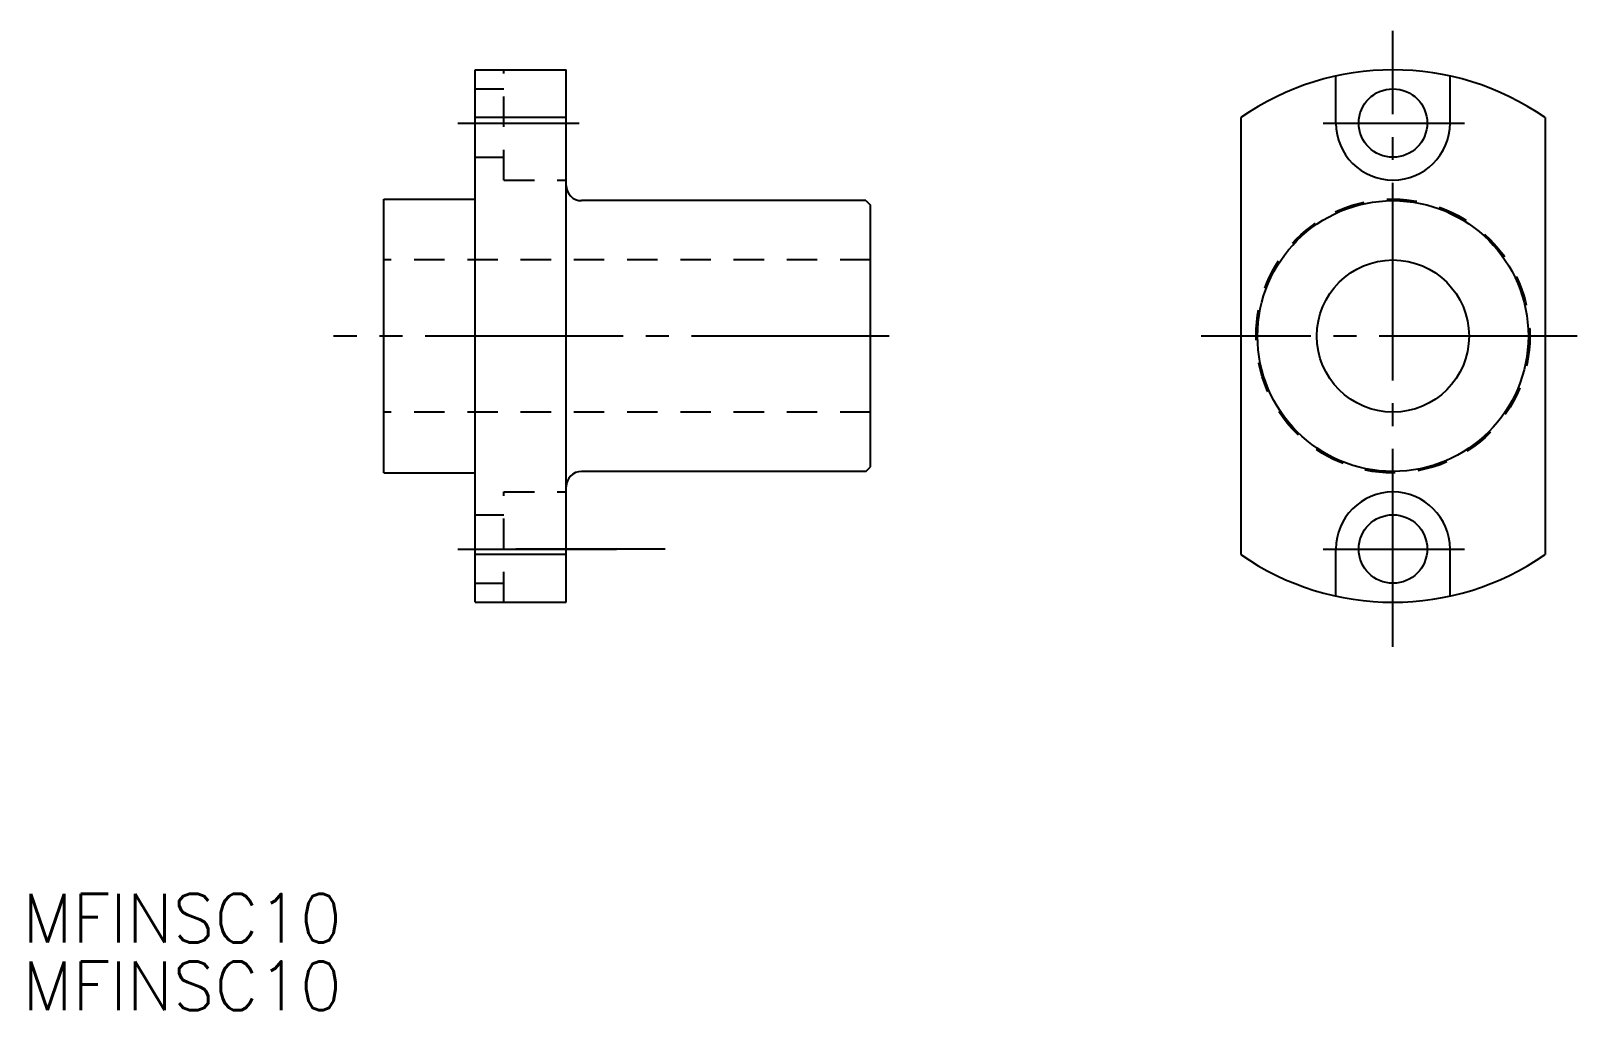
# Model space of a CAD drawing. Extents: x 103 to 205, y 139 to 203.
import ezdxf

# ---------------------------------------------------------------- set-up
doc = ezdxf.new("R2010")
doc.units = 0
doc.linetypes.add('CENTER', pattern=[17.5, 13, -1.5, 1.5, -1.5])
doc.linetypes.add('DASHED', pattern=[3.5, 2, -1.5])
doc.layers.get('0').update_dxf_attribs({"linetype": 'CONTINUOUS'})
doc.layers.add('CENTER', color=1, linetype='CENTER')
doc.styles.get("Standard").update_dxf_attribs({"font": 'txt.shx', "bigfont": '@extfont2.shx'})

msp = doc.modelspace()

# ---------------------------------------------------------------- linework, layer by layer
at = {"color": 7, "linetype": 'CONTINUOUS'}
for p, q in [((132.3, 200.51), (138.3, 200.51)), ((132.3, 165.51), (132.3, 200.51)), ((138.3, 165.51), (138.3, 200.51)), ((188.89, 197.01), (188.89, 200.12)), ((196.39, 197.01), (196.39, 200.12)), ((138.3, 197.37), (132.3, 197.37)), ((182.64, 197.37), (182.64, 168.65)), ((202.64, 197.37), (202.64, 168.65)), ((126.3, 174.01), (126.3, 192.01)), ((126.3, 192.01), (132.3, 192.01)), ((158, 191.91), (139.3, 191.91)), ((158, 191.91), (158.3, 191.61)), ((158.3, 174.41), (158.3, 191.61)), ((126.3, 174.01), (132.3, 174.01)), ((158, 174.11), (139.3, 174.11)), ((158, 174.11), (158.3, 174.41)), ((188.89, 165.89), (188.89, 169.01)), ((196.39, 165.89), (196.39, 169.01)), ((138.3, 168.65), (132.3, 168.65)), ((132.3, 165.51), (138.3, 165.51))]:
    msp.add_line(p, q, dxfattribs=at)
at = {"color": 3, "linetype": 'DASHED'}
for p, q in [((134.2, 193.26), (134.2, 200.51)), ((132.3, 199.26), (134.2, 199.26)), ((132.3, 194.76), (134.2, 194.76)), ((134.2, 193.26), (138.3, 193.26)), ((158.3, 188.01), (126.3, 188.01)), ((158.3, 178.01), (126.3, 178.01)), ((134.2, 172.76), (138.3, 172.76)), ((134.2, 165.51), (134.2, 172.76)), ((132.3, 171.26), (134.2, 171.26)), ((132.3, 166.76), (134.2, 166.76))]:
    msp.add_line(p, q, dxfattribs=at)
at = {"color": 7, "linetype": 'CONTINUOUS'}
for centre, radius in [((192.64, 197.01), 2.25), ((192.64, 183.01), 8.9), ((192.64, 183.01), 5), ((192.64, 169.01), 2.25)]:
    msp.add_circle(centre, radius, dxfattribs=at)
at = {"color": 3, "linetype": 'DASHED'}
msp.add_circle((192.64, 183.01), 9, dxfattribs=at)
at = {"color": 7, "linetype": 'CONTINUOUS'}
for centre, radius, start, end in [((192.64, 183.01), 17.5, 55.1501, 124.8499), ((192.64, 197.01), 3.75, 180, 0), ((139.3, 192.91), 1, 180, 270), ((139.3, 173.11), 1, 90, 180), ((192.64, 169.01), 3.75, 0, 180), ((192.64, 183.01), 17.5, 235.1501, 304.8499)]:
    msp.add_arc(centre, radius, start, end, dxfattribs=at)
at = {"layer": 'CENTER', "color": 1, "linetype": 'CENTER'}
for p, q in [((192.64, 162.59), (192.64, 203.07)), ((131.17, 197.01), (139.14, 197.01)), ((188.06, 197.01), (197.34, 197.01)), ((159.53, 183.01), (122.99, 183.01)), ((159.53, 183.01), (122.99, 183.01)), ((204.74, 183.01), (180.03, 183.01)), ((131.17, 169.01), (139.14, 169.01)), ((131.81, 169.01), (141.61, 169.01)), ((144.79, 169.01), (134.99, 169.01)), ((188.06, 169.01), (197.34, 169.01))]:
    msp.add_line(p, q, dxfattribs=at)

# ---------------------------------------------------------------- texts
at = {"color": 7, "linetype": 'CONTINUOUS'}
for p in [(102.56, 143.14), (102.56, 138.7)]:
    msp.add_text('MFINSC10', height=3.2, dxfattribs=at).set_placement(p)

doc.saveas('drawing.dxf')
